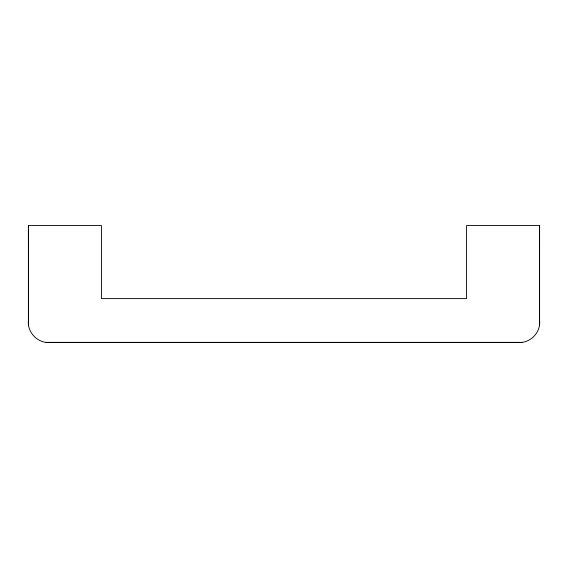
<?xml version="1.0" encoding="UTF-8"?>
<svg xmlns="http://www.w3.org/2000/svg" width="568" height="568" viewBox="0 0 568 568"><rect width="100%" height="100%" fill="white"/><g stroke="black" fill="none" stroke-linecap="round" stroke-linejoin="round"><path stroke-width="0.85" d="M539.536 324.931L539.6 225.574L466.569 225.574L466.569 298.605L101.431 298.605L101.431 225.574L28.4 225.574L28.4 320.515C27.023 332.621 38.269 343.839 50.374 342.426L517.689 342.426C529.788 343.832 541.013 332.607 539.6 320.515L539.6 225.574M45.951 342.362L522.106 342.362M28.4 225.574L28.478 324.931"/></g></svg>
